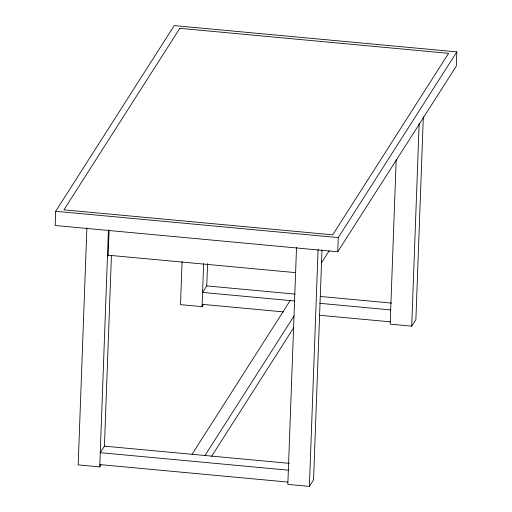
<?xml version="1.0" encoding="UTF-8"?>
<svg xmlns="http://www.w3.org/2000/svg" width="512" height="512" viewBox="0 0 512 512"><rect width="100%" height="100%" fill="white"/><g stroke="black" fill="none" stroke-linecap="round" stroke-linejoin="round"><path stroke-width="0.77" d="M55.686 211.283L55.168 225.504L337.747 251.789L456.314 66.106L456.832 51.885L174.253 25.6L55.686 211.283L338.266 237.568L456.832 51.885M86.88 227.898L78.189 464.896L99.744 466.899L100.992 464.941M99.744 466.899L108.429 229.926M107.462 256.307L108.173 255.194L109.082 230.413M288.358 470.176L100.262 452.678L104.435 446.15L111.43 255.322M182.093 261.568L180.512 304.64L202.067 306.643L203.322 304.685M202.067 306.643L203.642 263.68M294.752 300.998L202.592 292.429L206.758 285.894L207.578 263.546M296.525 247.424L287.834 484.397L309.389 486.4L313.562 479.872L321.984 250.093M309.389 486.4L318.08 249.402M337.747 251.789L338.266 237.568M396.192 159.814L390.163 324.141L411.718 326.144L415.885 319.616L423.315 116.934M411.718 326.144L419.149 123.533M192.026 454.298L290.182 300.576M321.485 262.867L329.235 250.733M204.966 455.501L294.08 315.936M211.418 456.621L293.645 327.846M108.173 255.194L295.475 272.621M206.758 285.894L294.854 294.093M320.25 296.454L391.68 303.098M319.84 303.334L390.682 309.926M202.15 304.333L283.379 311.891M319.398 315.245L390.246 321.83M104.435 446.15L289.344 463.347M99.827 464.589L287.923 482.086M179.821 28.333L63.923 209.837L332.704 234.835L448.595 53.331L179.821 28.333"/></g></svg>
